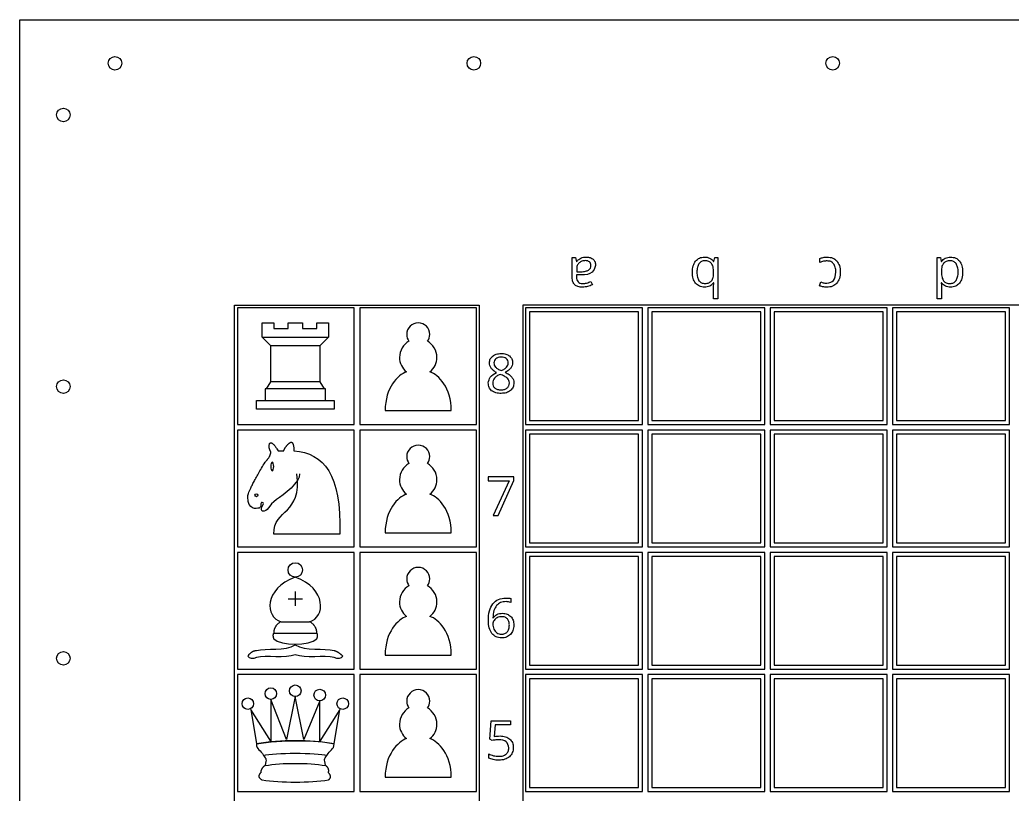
# Model space of a CAD drawing. Header units: millimetres. Extents: x 0 to 730, y -10 to 560.
# Drawn here: x 0 to 365, y 275 to 560 of the extents above; entities that cross this region are included whole.
import ezdxf

# ---------------------------------------------------------------- set-up
doc = ezdxf.new("R2010")
doc.units = ezdxf.units.MM
doc.layers.get('0').update_dxf_attribs({"linetype": 'CONTINUOUS'})

msp = doc.modelspace()

# ---------------------------------------------------------------- linework, layer by layer
for p, q in [((203.2, 472.48), (204.4, 472.48)), ((203.2, 465.18), (203.2, 472.48)), ((204.4, 472.48), (204.72, 470.97)), ((204.72, 470.97), (204.8, 470.97)), ((255.17, 471.11), (255.29, 471.11)), ((255.29, 471.11), (255.63, 472.48)), ((255.63, 472.48), (256.79, 472.48)), ((256.79, 472.48), (256.79, 457.29)), ((294.23, 470.69), (294.23, 472.12)), ((337.39, 457.29), (337.39, 472.48)), ((337.39, 472.48), (338.7, 472.48)), ((338.7, 472.48), (338.92, 471.05)), ((338.92, 471.05), (339.01, 471.05)), ((204.82, 468.19), (204.82, 467.22)), ((204.82, 467.22), (206.44, 467.29)), ((339.01, 467.5), (339.01, 467.16)), ((206.6, 466.15), (204.78, 466.09)), ((204.78, 466.09), (204.78, 465.42)), ((210.07, 463.75), (210.58, 462.51)), ((255.25, 463.21), (255.17, 463.21)), ((255.17, 457.29), (255.17, 460.98)), ((294.08, 462.14), (294.57, 463.52)), ((338.9, 463.17), (338.97, 462.4)), ((339.03, 463.17), (338.9, 463.17)), ((338.97, 462.4), (339.01, 461.64)), ((339.01, 461.64), (339.01, 457.29)), ((256.79, 457.29), (255.17, 457.29)), ((339.01, 457.29), (337.39, 457.29)), ((89.14, 448.47), (93.37, 448.47)), ((89.14, 443.18), (89.14, 448.47)), ((93.37, 448.47), (93.37, 446.36)), ((93.37, 446.36), (98.67, 446.36)), ((98.67, 446.36), (98.67, 448.47)), ((98.67, 448.47), (103.96, 448.47)), ((103.96, 448.47), (103.96, 446.36)), ((103.96, 446.36), (109.25, 446.36)), ((109.25, 446.36), (109.25, 448.47)), ((109.25, 448.47), (113.48, 448.47)), ((113.48, 448.47), (113.48, 443.18)), ((92.32, 440.01), (89.14, 443.18)), ((89.14, 443.18), (113.48, 443.18)), ((113.48, 443.18), (110.31, 440.01)), ((92.32, 426.78), (92.32, 440.01)), ((110.31, 440.01), (92.32, 440.01)), ((110.31, 440.01), (110.31, 426.78)), ((90.73, 424.13), (92.32, 426.78)), ((111.9, 424.13), (90.73, 424.13)), ((110.31, 426.78), (92.32, 426.78)), ((110.31, 426.78), (111.9, 424.13)), ((134.36, 416.2), (158.7, 416.2)), ((94.96, 401.42), (97.08, 401.42)), ((117.72, 370.72), (93.37, 370.72)), ((134.36, 371.2), (158.7, 371.2)), ((98.67, 346.95), (103.96, 346.95)), ((101.31, 349.6), (101.31, 344.3)), ((180.56, 347), (180.56, 345.59)), ((174, 339.92), (174.12, 339.92)), ((96.02, 338.48), (106.6, 338.48)), ((93.37, 334.25), (109.25, 334.25)), ((134.36, 326.2), (158.7, 326.2)), ((101.31, 310.95), (98.14, 295.07)), ((104.49, 295.07), (101.31, 310.95)), ((98.14, 295.07), (92.32, 309.89)), ((92.32, 309.89), (92.32, 294.54)), ((110.31, 309.36), (104.49, 295.07)), ((110.31, 294.54), (110.31, 309.36)), ((84.91, 306.18), (87.02, 293.48)), ((92.32, 294.54), (84.91, 306.18)), ((117.72, 306.18), (110.31, 294.54)), ((115.6, 293.48), (117.72, 306.18)), ((172.85, 295.3), (173.4, 301.98)), ((173.4, 301.98), (180.5, 301.98)), ((174.78, 300.5), (174.42, 296.2)), ((180.5, 300.5), (174.78, 300.5)), ((180.5, 301.98), (180.5, 300.5)), ((173.69, 294.77), (172.85, 295.3)), ((172.52, 288.29), (172.52, 289.86)), ((134.36, 281.2), (158.7, 281.2))]:
    msp.add_line(p, q)
for points in [[(730, -10), (0, -10), (0, 560), (730, 560)], [(169, 455), (169, 95), (79, 95), (79, 455)], [(123, 411), (123, 454), (80, 454), (80, 411)], [(125, 454), (125, 411), (168, 411), (168, 454)], [(545, 95), (545, 455), (185, 455), (185, 95)], [(229, 454), (186, 454), (186, 411), (229, 411)], [(274, 454), (231, 454), (231, 411), (274, 411)], [(319, 454), (276, 454), (276, 411), (319, 411)], [(364, 454), (321, 454), (321, 411), (364, 411)], [(187.5, 412.5), (227.5, 412.5), (227.5, 452.5), (187.5, 452.5)], [(272.5, 412.5), (272.5, 452.5), (232.5, 452.5), (232.5, 412.5)], [(277.5, 412.5), (317.5, 412.5), (317.5, 452.5), (277.5, 452.5)], [(362.5, 452.5), (322.5, 452.5), (322.5, 412.5), (362.5, 412.5)], [(90.2, 419.9), (112.42, 419.9), (112.42, 424.13), (90.2, 424.13)], [(87.02, 419.9), (115.6, 419.9), (115.6, 416.73), (87.02, 416.73)], [(80, 366), (123, 366), (123, 409), (80, 409)], [(125, 366), (168, 366), (168, 409), (125, 409)], [(186, 366), (229, 366), (229, 409), (186, 409)], [(274, 366), (274, 409), (231, 409), (231, 366)], [(319, 409), (276, 409), (276, 366), (319, 366)], [(321, 366), (364, 366), (364, 409), (321, 409)], [(187.5, 367.5), (227.5, 367.5), (227.5, 407.5), (187.5, 407.5)], [(232.5, 407.5), (232.5, 367.5), (272.5, 367.5), (272.5, 407.5)], [(317.5, 407.5), (277.5, 407.5), (277.5, 367.5), (317.5, 367.5)], [(322.5, 367.5), (362.5, 367.5), (362.5, 407.5), (322.5, 407.5)], [(172.26, 391.79), (172.26, 390.3), (180.04, 390.3), (174.12, 377.51), (175.92, 377.51), (181.76, 390.5), (181.76, 391.79)], [(123, 364), (80, 364), (80, 321), (123, 321)], [(125, 321), (168, 321), (168, 364), (125, 364)], [(229, 364), (186, 364), (186, 321), (229, 321)], [(227.5, 362.5), (187.5, 362.5), (187.5, 322.5), (227.5, 322.5)], [(231, 321), (274, 321), (274, 364), (231, 364)], [(272.5, 322.5), (272.5, 362.5), (232.5, 362.5), (232.5, 322.5)], [(319, 321), (319, 364), (276, 364), (276, 321)], [(317.5, 362.5), (277.5, 362.5), (277.5, 322.5), (317.5, 322.5)], [(364, 364), (321, 364), (321, 321), (364, 321)], [(362.5, 362.5), (322.5, 362.5), (322.5, 322.5), (362.5, 322.5)], [(123, 276), (123, 319), (80, 319), (80, 276)], [(125, 276), (168, 276), (168, 319), (125, 319)], [(229, 319), (186, 319), (186, 276), (229, 276)], [(231, 319), (231, 276), (274, 276), (274, 319)], [(319, 319), (276, 319), (276, 276), (319, 276)], [(364, 276), (364, 319), (321, 319), (321, 276)], [(187.5, 277.5), (227.5, 277.5), (227.5, 317.5), (187.5, 317.5)], [(232.5, 277.5), (272.5, 277.5), (272.5, 317.5), (232.5, 317.5)], [(317.5, 277.5), (317.5, 317.5), (277.5, 317.5), (277.5, 277.5)], [(362.5, 277.5), (362.5, 317.5), (322.5, 317.5), (322.5, 277.5)]]:
    msp.add_lwpolyline(points, close=True)
for centre in [(35, 544), (167, 544), (299, 544), (16, 525), (16, 425), (16, 325)]:
    msp.add_circle(centre, 2.5)
at = {"extrusion": (0, 0, -1)}
for centre, radius, start, end in [((-87.02, 385.01), 0.529, 0, 180), ((-87.02, 385.01), 0.529, -180, 0), ((-101.31, 357.53), 2.65, 0, 180), ((-101.31, 357.53), 2.65, -180, 0), ((-92.32, 312), 2.12, 0, 180), ((-101.31, 313.06), 2.12, 0, 180), ((-83.85, 308.3), 2.12, 0, 180), ((-92.32, 312), 2.12, -180, 0), ((-101.31, 313.06), 2.12, -180, 0), ((-110.31, 311.48), 2.12, 0, 180), ((-110.31, 311.48), 2.12, -180, 0), ((-118.77, 308.3), 2.12, 0, 180), ((-83.85, 308.3), 2.12, -180, 0), ((-118.77, 308.3), 2.12, -180, 0)]:
    msp.add_arc(centre, radius, start, end, dxfattribs=at)
msp.add_ellipse((92.85, 395.6), major_axis=(0, 1.59), ratio=0.333333, start_param=-1.570796, end_param=4.712389)
msp.add_ellipse((92.85, 395.6), major_axis=(0, 1.59), ratio=0.333333, start_param=-1.570796, end_param=4.712389)
for points, knots in [([(204.8, 470.97), (205.05, 471.27), (205.5, 471.81), (206.12, 472.17), (206.39, 472.32)], [0, 0, 0, 0, 0.1159348, 0.2108343, 0.2108343, 0.2108343, 0.2108343]), ([(208.05, 471.36), (207.59, 471.34), (206.71, 471.29), (206.01, 470.77), (205.68, 470.53)], [0, 0, 0, 0, 0.1364879, 0.2565441, 0.2565441, 0.2565441, 0.2565441]), ([(206.39, 472.32), (206.69, 472.43), (207.33, 472.65), (208.01, 472.67), (208.38, 472.68)], [0, 0, 0, 0, 0.0932075, 0.2026253, 0.2026253, 0.2026253, 0.2026253]), ([(209.54, 470.9), (209.33, 471.03), (208.88, 471.33), (208.35, 471.35), (208.05, 471.36)], [0, 0, 0, 0, 0.0725053, 0.1582054, 0.1582054, 0.1582054, 0.1582054]), ([(208.38, 472.68), (208.87, 472.66), (209.78, 472.61), (210.53, 472.1), (210.88, 471.86)], [0, 0, 0, 0, 0.1441066, 0.2683635, 0.2683635, 0.2683635, 0.2683635]), ([(210.07, 469.56), (210.06, 469.83), (210.03, 470.34), (209.69, 470.72), (209.54, 470.9)], [0, 0, 0, 0, 0.0788942, 0.1481678, 0.1481678, 0.1481678, 0.1481678]), ([(210.88, 471.86), (211.15, 471.55), (211.71, 470.88), (211.76, 470), (211.79, 469.54)], [0, 0, 0, 0, 0.1202025, 0.2557443, 0.2557443, 0.2557443, 0.2557443]), ([(247.39, 467.12), (247.41, 467.93), (247.47, 469.39), (248.22, 470.65), (248.56, 471.22)], [0, 0, 0, 0, 0.2360769, 0.4322686, 0.4322686, 0.4322686, 0.4322686]), ([(248.56, 471.22), (249, 471.65), (249.9, 472.52), (251.16, 472.63), (251.81, 472.68)], [0, 0, 0, 0, 0.177644, 0.3665446, 0.3665446, 0.3665446, 0.3665446]), ([(252, 471.32), (251.54, 471.28), (250.66, 471.21), (250.06, 470.55), (249.78, 470.23)], [0, 0, 0, 0, 0.1331827, 0.2564131, 0.2564131, 0.2564131, 0.2564131]), ([(251.81, 472.68), (252.15, 472.67), (252.8, 472.64), (253.42, 472.41), (253.72, 472.29)], [0, 0, 0, 0, 0.1004396, 0.1958728, 0.1958728, 0.1958728, 0.1958728]), ([(254.42, 470.35), (254.11, 470.63), (253.43, 471.25), (252.51, 471.3), (252, 471.32)], [0, 0, 0, 0, 0.1220467, 0.2674015, 0.2674015, 0.2674015, 0.2674015]), ([(253.72, 472.29), (254, 472.15), (254.56, 471.85), (254.96, 471.36), (255.17, 471.11)], [0, 0, 0, 0, 0.0933341, 0.189018, 0.189018, 0.189018, 0.189018]), ([(294.23, 472.12), (294.63, 472.29), (295.5, 472.64), (296.43, 472.66), (296.94, 472.68)], [0, 0, 0, 0, 0.1283191, 0.2781367, 0.2781367, 0.2781367, 0.2781367]), ([(296.98, 471.26), (296.52, 471.24), (295.58, 471.18), (294.69, 470.86), (294.23, 470.69)], [0, 0, 0, 0, 0.1362615, 0.2817435, 0.2817435, 0.2817435, 0.2817435]), ([(296.94, 472.68), (297.65, 472.63), (299.01, 472.55), (300.04, 471.67), (300.53, 471.25)], [0, 0, 0, 0, 0.2090155, 0.3958529, 0.3958529, 0.3958529, 0.3958529]), ([(299.33, 470.21), (299.02, 470.52), (298.38, 471.16), (297.46, 471.23), (296.98, 471.26)], [0, 0, 0, 0, 0.126529, 0.2661267, 0.2661267, 0.2661267, 0.2661267]), ([(300.53, 471.25), (300.89, 470.69), (301.7, 469.47), (301.76, 468), (301.79, 467.2)], [0, 0, 0, 0, 0.1970577, 0.4312572, 0.4312572, 0.4312572, 0.4312572]), ([(339.01, 471.05), (339.44, 471.52), (340.34, 472.51), (341.68, 472.62), (342.37, 472.68)], [0, 0, 0, 0, 0.186178, 0.3864812, 0.3864812, 0.3864812, 0.3864812]), ([(342.17, 471.32), (341.67, 471.3), (340.76, 471.27), (340.07, 470.68), (339.76, 470.42)], [0, 0, 0, 0, 0.1451807, 0.2640646, 0.2640646, 0.2640646, 0.2640646]), ([(344.38, 470.28), (344.09, 470.58), (343.49, 471.21), (342.62, 471.29), (342.17, 471.32)], [0, 0, 0, 0, 0.1215576, 0.2523253, 0.2523253, 0.2523253, 0.2523253]), ([(342.37, 472.68), (343.02, 472.63), (344.28, 472.53), (345.19, 471.66), (345.63, 471.24)], [0, 0, 0, 0, 0.189439, 0.3656854, 0.3656854, 0.3656854, 0.3656854]), ([(345.63, 471.24), (345.97, 470.68), (346.71, 469.43), (346.76, 467.96), (346.79, 467.16)], [0, 0, 0, 0, 0.1944858, 0.4306575, 0.4306575, 0.4306575, 0.4306575]), ([(205.68, 470.53), (205.43, 470.21), (204.89, 469.52), (204.84, 468.65), (204.82, 468.19)], [0, 0, 0, 0, 0.1191805, 0.2543728, 0.2543728, 0.2543728, 0.2543728]), ([(206.44, 467.29), (207, 467.31), (207.96, 467.35), (208.85, 467.73), (209.22, 467.89)], [0, 0, 0, 0, 0.167108, 0.2868689, 0.2868689, 0.2868689, 0.2868689]), ([(211.79, 469.54), (211.45, 468.59), (210.63, 466.28), (208.09, 466.2), (206.6, 466.15)], [0, 0, 0, 0, 0.2784512, 0.678739, 0.678739, 0.678739, 0.678739]), ([(209.22, 467.89), (209.47, 468.1), (209.98, 468.54), (210.04, 469.21), (210.07, 469.56)], [0, 0, 0, 0, 0.0935924, 0.1938847, 0.1938847, 0.1938847, 0.1938847]), ([(249.78, 470.23), (249.57, 469.8), (249.08, 468.82), (249.06, 467.72), (249.05, 467.1)], [0, 0, 0, 0, 0.1436114, 0.3248367, 0.3248367, 0.3248367, 0.3248367]), ([(255.17, 467.12), (255.16, 467.78), (255.15, 468.92), (254.63, 469.93), (254.42, 470.35)], [0, 0, 0, 0, 0.1943926, 0.3354313, 0.3354313, 0.3354313, 0.3354313]), ([(300.13, 467.18), (300.11, 467.78), (300.08, 468.85), (299.57, 469.79), (299.33, 470.21)], [0, 0, 0, 0, 0.1754483, 0.3170617, 0.3170617, 0.3170617, 0.3170617]), ([(301.79, 467.2), (301.76, 466.38), (301.7, 464.88), (300.88, 463.62), (300.51, 463.05)], [0, 0, 0, 0, 0.2401923, 0.4417016, 0.4417016, 0.4417016, 0.4417016]), ([(339.76, 470.42), (339.54, 470.03), (339.03, 469.14), (339.02, 468.1), (339.01, 467.5)], [0, 0, 0, 0, 0.1307041, 0.3051719, 0.3051719, 0.3051719, 0.3051719]), ([(345.13, 467.18), (345.12, 467.79), (345.09, 468.89), (344.6, 469.85), (344.38, 470.28)], [0, 0, 0, 0, 0.1809142, 0.3223252, 0.3223252, 0.3223252, 0.3223252]), ([(204.12, 462.46), (203.85, 462.81), (203.25, 463.61), (203.21, 464.62), (203.2, 465.18)], [0, 0, 0, 0, 0.1304288, 0.2939265, 0.2939265, 0.2939265, 0.2939265]), ([(204.78, 465.42), (204.79, 465.03), (204.8, 464.36), (205.16, 463.78), (205.32, 463.53)], [0, 0, 0, 0, 0.1116601, 0.19912, 0.19912, 0.19912, 0.19912]), ([(207.05, 462.92), (207.53, 462.97), (208.58, 463.07), (209.55, 463.51), (210.07, 463.75)], [0, 0, 0, 0, 0.143821, 0.3153793, 0.3153793, 0.3153793, 0.3153793]), ([(248.55, 463.05), (248.21, 463.61), (247.46, 464.86), (247.41, 466.32), (247.39, 467.12)], [0, 0, 0, 0, 0.1945565, 0.4301189, 0.4301189, 0.4301189, 0.4301189]), ([(249.05, 467.1), (249.06, 466.48), (249.08, 465.39), (249.57, 464.41), (249.78, 463.99)], [0, 0, 0, 0, 0.1832899, 0.323637, 0.323637, 0.323637, 0.323637]), ([(249.78, 463.99), (250.07, 463.69), (250.69, 463.06), (251.57, 463), (252.04, 462.96)], [0, 0, 0, 0, 0.1208802, 0.2566235, 0.2566235, 0.2566235, 0.2566235]), ([(252.04, 462.96), (252.54, 462.99), (253.46, 463.03), (254.13, 463.64), (254.44, 463.92)], [0, 0, 0, 0, 0.1447923, 0.2647897, 0.2647897, 0.2647897, 0.2647897]), ([(254.44, 463.92), (254.65, 464.33), (255.16, 465.34), (255.16, 466.47), (255.17, 467.12)], [0, 0, 0, 0, 0.1391124, 0.3329723, 0.3329723, 0.3329723, 0.3329723]), ([(296.87, 463.02), (297.82, 463.25), (299.92, 463.77), (300.05, 465.97), (300.13, 467.18)], [0, 0, 0, 0, 0.2658197, 0.5883109, 0.5883109, 0.5883109, 0.5883109]), ([(339.01, 467.16), (339.01, 466.5), (339.02, 465.35), (339.55, 464.34), (339.76, 463.92)], [0, 0, 0, 0, 0.1958653, 0.3375348, 0.3375348, 0.3375348, 0.3375348]), ([(339.76, 463.92), (340.08, 463.63), (340.76, 463.01), (341.68, 462.97), (342.19, 462.94)], [0, 0, 0, 0, 0.1224663, 0.2681634, 0.2681634, 0.2681634, 0.2681634]), ([(342.19, 462.94), (342.63, 462.99), (343.51, 463.07), (344.09, 463.73), (344.37, 464.05)], [0, 0, 0, 0, 0.1290664, 0.2534737, 0.2534737, 0.2534737, 0.2534737]), ([(344.37, 464.05), (344.59, 464.49), (345.09, 465.47), (345.11, 466.57), (345.13, 467.18)], [0, 0, 0, 0, 0.1452559, 0.3255758, 0.3255758, 0.3255758, 0.3255758]), ([(346.79, 467.16), (346.76, 466.36), (346.71, 464.89), (345.96, 463.62), (345.62, 463.05)], [0, 0, 0, 0, 0.2369135, 0.4335286, 0.4335286, 0.4335286, 0.4335286]), ([(206.95, 461.61), (206.38, 461.62), (205.35, 461.65), (204.5, 462.21), (204.12, 462.46)], [0, 0, 0, 0, 0.1678021, 0.3009773, 0.3009773, 0.3009773, 0.3009773]), ([(205.32, 463.53), (205.54, 463.36), (206.05, 462.96), (206.69, 462.94), (207.05, 462.92)], [0, 0, 0, 0, 0.0837992, 0.187638, 0.187638, 0.187638, 0.187638]), ([(208.84, 461.85), (208.53, 461.78), (207.91, 461.64), (207.27, 461.62), (206.95, 461.61)], [0, 0, 0, 0, 0.0960696, 0.1908651, 0.1908651, 0.1908651, 0.1908651]), ([(210.58, 462.51), (210.3, 462.38), (209.74, 462.1), (209.15, 461.93), (208.84, 461.85)], [0, 0, 0, 0, 0.0910863, 0.1859624, 0.1859624, 0.1859624, 0.1859624]), ([(251.81, 461.61), (251.16, 461.66), (249.9, 461.75), (248.99, 462.63), (248.55, 463.05)], [0, 0, 0, 0, 0.1899959, 0.3665491, 0.3665491, 0.3665491, 0.3665491]), ([(255.17, 463.21), (254.73, 462.74), (253.83, 461.77), (252.5, 461.66), (251.81, 461.61)], [0, 0, 0, 0, 0.184942, 0.3843162, 0.3843162, 0.3843162, 0.3843162]), ([(255.17, 460.98), (255.17, 461.37), (255.18, 462.12), (255.22, 462.86), (255.25, 463.21)], [0, 0, 0, 0, 0.117692, 0.2228358, 0.2228358, 0.2228358, 0.2228358]), ([(295.29, 461.75), (295.05, 461.8), (294.64, 461.9), (294.25, 462.07), (294.08, 462.14)], [0, 0, 0, 0, 0.0711786, 0.1274857, 0.1274857, 0.1274857, 0.1274857]), ([(294.57, 463.52), (294.76, 463.45), (295.14, 463.31), (295.54, 463.21), (295.75, 463.16)], [0, 0, 0, 0, 0.0594923, 0.1225876, 0.1225876, 0.1225876, 0.1225876]), ([(296.83, 461.59), (296.57, 461.59), (296.05, 461.61), (295.54, 461.7), (295.29, 461.75)], [0, 0, 0, 0, 0.07726, 0.1554067, 0.1554067, 0.1554067, 0.1554067]), ([(295.75, 463.16), (295.94, 463.12), (296.31, 463.05), (296.69, 463.03), (296.87, 463.02)], [0, 0, 0, 0, 0.0607499, 0.1133594, 0.1133594, 0.1133594, 0.1133594]), ([(300.51, 463.05), (300.01, 462.62), (298.96, 461.72), (297.57, 461.63), (296.83, 461.59)], [0, 0, 0, 0, 0.190908, 0.4056022, 0.4056022, 0.4056022, 0.4056022]), ([(342.37, 461.59), (341.69, 461.64), (340.38, 461.75), (339.47, 462.71), (339.03, 463.17)], [0, 0, 0, 0, 0.1967089, 0.3816229, 0.3816229, 0.3816229, 0.3816229]), ([(345.62, 463.05), (345.18, 462.62), (344.28, 461.74), (343.02, 461.64), (342.37, 461.59)], [0, 0, 0, 0, 0.1776931, 0.3666734, 0.3666734, 0.3666734, 0.3666734]), ([(172.76, 433.79), (172.81, 434.28), (172.9, 435.24), (173.58, 435.93), (173.92, 436.26)], [0, 0, 0, 0, 0.1424783, 0.2809093, 0.2809093, 0.2809093, 0.2809093]), ([(173.92, 436.26), (174.35, 436.53), (175.3, 437.11), (176.41, 437.16), (177.01, 437.19)], [0, 0, 0, 0, 0.1516479, 0.327146, 0.327146, 0.327146, 0.327146]), ([(175.08, 435.28), (174.87, 435.07), (174.46, 434.63), (174.41, 434.03), (174.38, 433.72)], [0, 0, 0, 0, 0.0858318, 0.1754092, 0.1754092, 0.1754092, 0.1754092]), ([(176.99, 435.87), (176.61, 435.85), (175.92, 435.83), (175.34, 435.45), (175.08, 435.28)], [0, 0, 0, 0, 0.1096654, 0.2030205, 0.2030205, 0.2030205, 0.2030205]), ([(178.93, 435.29), (178.66, 435.46), (178.06, 435.83), (177.36, 435.85), (176.99, 435.87)], [0, 0, 0, 0, 0.0945889, 0.2060532, 0.2060532, 0.2060532, 0.2060532]), ([(177.01, 437.19), (177.61, 437.16), (178.72, 437.12), (179.67, 436.54), (180.11, 436.28)], [0, 0, 0, 0, 0.1771129, 0.3283119, 0.3283119, 0.3283119, 0.3283119]), ([(179.64, 433.72), (179.61, 434.03), (179.56, 434.64), (179.14, 435.07), (178.93, 435.29)], [0, 0, 0, 0, 0.0902473, 0.1766515, 0.1766515, 0.1766515, 0.1766515]), ([(180.11, 436.28), (180.45, 435.94), (181.13, 435.25), (181.22, 434.27), (181.26, 433.77)], [0, 0, 0, 0, 0.138173, 0.2838432, 0.2838432, 0.2838432, 0.2838432]), ([(173.35, 431.81), (173.18, 432.12), (172.83, 432.73), (172.79, 433.43), (172.76, 433.79)], [0, 0, 0, 0, 0.1036333, 0.208807, 0.208807, 0.208807, 0.208807]), ([(175.31, 430.17), (174.9, 430.41), (174.15, 430.85), (173.6, 431.51), (173.35, 431.81)], [0, 0, 0, 0, 0.1412931, 0.2572284, 0.2572284, 0.2572284, 0.2572284]), ([(174.38, 433.72), (174.41, 433.43), (174.45, 432.86), (174.79, 432.4), (174.96, 432.18)], [0, 0, 0, 0, 0.0847249, 0.1676296, 0.1676296, 0.1676296, 0.1676296]), ([(174.96, 432.18), (175.22, 431.95), (175.86, 431.4), (176.63, 431.08), (177.08, 430.89)], [0, 0, 0, 0, 0.1042033, 0.2498554, 0.2498554, 0.2498554, 0.2498554]), ([(177.08, 430.89), (177.5, 431.07), (178.22, 431.38), (178.8, 431.92), (179.06, 432.15)], [0, 0, 0, 0, 0.1336653, 0.2355834, 0.2355834, 0.2355834, 0.2355834]), ([(180.6, 431.85), (180.33, 431.55), (179.72, 430.9), (178.93, 430.49), (178.5, 430.26)], [0, 0, 0, 0, 0.1191652, 0.2648794, 0.2648794, 0.2648794, 0.2648794]), ([(179.06, 432.15), (179.23, 432.38), (179.57, 432.85), (179.61, 433.43), (179.64, 433.72)], [0, 0, 0, 0, 0.0849757, 0.1704432, 0.1704432, 0.1704432, 0.1704432]), ([(181.26, 433.77), (181.23, 433.42), (181.17, 432.73), (180.79, 432.14), (180.6, 431.85)], [0, 0, 0, 0, 0.1021648, 0.206186, 0.206186, 0.206186, 0.206186]), ([(172.3, 426.35), (172.47, 427.14), (172.84, 428.88), (174.43, 429.71), (175.31, 430.17)], [0, 0, 0, 0, 0.2306072, 0.5092983, 0.5092983, 0.5092983, 0.5092983]), ([(174.58, 428.12), (174.39, 427.85), (174, 427.31), (173.95, 426.65), (173.92, 426.31)], [0, 0, 0, 0, 0.0964954, 0.1958693, 0.1958693, 0.1958693, 0.1958693]), ([(176.68, 429.5), (176.25, 429.31), (175.47, 428.96), (174.85, 428.38), (174.58, 428.12)], [0, 0, 0, 0, 0.1415173, 0.2534059, 0.2534059, 0.2534059, 0.2534059]), ([(179.34, 428.07), (179, 428.33), (178.19, 428.94), (177.24, 429.3), (176.68, 429.5)], [0, 0, 0, 0, 0.1271179, 0.3027347, 0.3027347, 0.3027347, 0.3027347]), ([(178.5, 430.26), (179.02, 430.01), (179.94, 429.56), (180.66, 428.84), (180.98, 428.52)], [0, 0, 0, 0, 0.1720072, 0.30523, 0.30523, 0.30523, 0.30523]), ([(180.1, 426.39), (180.06, 426.7), (179.99, 427.34), (179.56, 427.82), (179.34, 428.07)], [0, 0, 0, 0, 0.0914752, 0.188897, 0.188897, 0.188897, 0.188897]), ([(180.98, 428.52), (181.2, 428.2), (181.63, 427.56), (181.69, 426.79), (181.72, 426.41)], [0, 0, 0, 0, 0.1129364, 0.2273424, 0.2273424, 0.2273424, 0.2273424]), ([(173.54, 423.51), (173.18, 423.89), (172.43, 424.69), (172.35, 425.78), (172.3, 426.35)], [0, 0, 0, 0, 0.1523238, 0.3179431, 0.3179431, 0.3179431, 0.3179431]), ([(177.06, 422.51), (176.37, 422.53), (175.11, 422.57), (174.02, 423.22), (173.54, 423.51)], [0, 0, 0, 0, 0.2043067, 0.3719282, 0.3719282, 0.3719282, 0.3719282]), ([(173.92, 426.31), (173.95, 425.94), (174.01, 425.24), (174.5, 424.73), (174.74, 424.48)], [0, 0, 0, 0, 0.1062163, 0.2055644, 0.2055644, 0.2055644, 0.2055644]), ([(174.74, 424.48), (175.06, 424.29), (175.76, 423.87), (176.58, 423.84), (177.02, 423.83)], [0, 0, 0, 0, 0.1094816, 0.241278, 0.241278, 0.241278, 0.241278]), ([(177.02, 423.83), (177.47, 423.85), (178.28, 423.88), (178.97, 424.31), (179.29, 424.51)], [0, 0, 0, 0, 0.1303159, 0.2400436, 0.2400436, 0.2400436, 0.2400436]), ([(180.47, 423.57), (180, 423.26), (178.96, 422.59), (177.73, 422.54), (177.06, 422.51)], [0, 0, 0, 0, 0.167494, 0.3627841, 0.3627841, 0.3627841, 0.3627841]), ([(179.29, 424.51), (179.52, 424.77), (180.01, 425.3), (180.07, 426.02), (180.1, 426.39)], [0, 0, 0, 0, 0.10126, 0.2096109, 0.2096109, 0.2096109, 0.2096109]), ([(181.72, 426.41), (181.67, 425.85), (181.58, 424.76), (180.84, 423.96), (180.47, 423.57)], [0, 0, 0, 0, 0.1627894, 0.3178999, 0.3178999, 0.3178999, 0.3178999]), ([(173.98, 345.1), (174.62, 345.71), (175.96, 347), (177.83, 347.12), (178.82, 347.19)], [0, 0, 0, 0, 0.2561058, 0.5420303, 0.5420303, 0.5420303, 0.5420303]), ([(178.82, 347.19), (179.15, 347.18), (179.74, 347.18), (180.31, 347.06), (180.56, 347)], [0, 0, 0, 0, 0.0990848, 0.1758195, 0.1758195, 0.1758195, 0.1758195]), ([(172.34, 338.8), (172.37, 340.06), (172.42, 342.3), (173.5, 344.25), (173.98, 345.1)], [0, 0, 0, 0, 0.3702633, 0.6593277, 0.6593277, 0.6593277, 0.6593277]), ([(175.33, 344.43), (174.97, 343.83), (174.15, 342.45), (174.05, 340.83), (174, 339.92)], [0, 0, 0, 0, 0.2070457, 0.4765655, 0.4765655, 0.4765655, 0.4765655]), ([(178.84, 345.87), (178.13, 345.82), (176.79, 345.74), (175.8, 344.85), (175.33, 344.43)], [0, 0, 0, 0, 0.2055505, 0.3887327, 0.3887327, 0.3887327, 0.3887327]), ([(180.56, 345.59), (180.29, 345.67), (179.73, 345.84), (179.14, 345.86), (178.84, 345.87)], [0, 0, 0, 0, 0.0835922, 0.175502, 0.175502, 0.175502, 0.175502]), ([(174.12, 339.92), (174.55, 340.41), (175.45, 341.42), (176.8, 341.53), (177.52, 341.58)], [0, 0, 0, 0, 0.1864292, 0.391844, 0.391844, 0.391844, 0.391844]), ([(175.6, 339.96), (175.37, 339.83), (174.92, 339.57), (174.6, 339.16), (174.44, 338.96)], [0, 0, 0, 0, 0.0786548, 0.1549386, 0.1549386, 0.1549386, 0.1549386]), ([(177.22, 340.32), (176.93, 340.31), (176.37, 340.28), (175.86, 340.07), (175.6, 339.96)], [0, 0, 0, 0, 0.0847144, 0.1662803, 0.1662803, 0.1662803, 0.1662803]), ([(179.34, 339.51), (179.06, 339.75), (178.45, 340.26), (177.65, 340.3), (177.22, 340.32)], [0, 0, 0, 0, 0.1077739, 0.2334517, 0.2334517, 0.2334517, 0.2334517]), ([(177.52, 341.58), (178.12, 341.54), (179.26, 341.47), (180.14, 340.76), (180.56, 340.42)], [0, 0, 0, 0, 0.1752174, 0.3331507, 0.3331507, 0.3331507, 0.3331507]), ([(180.06, 337.28), (180.04, 337.71), (180, 338.52), (179.55, 339.2), (179.34, 339.51)], [0, 0, 0, 0, 0.1280922, 0.2383979, 0.2383979, 0.2383979, 0.2383979]), ([(180.56, 340.42), (180.89, 339.98), (181.58, 339.05), (181.64, 337.89), (181.68, 337.28)], [0, 0, 0, 0, 0.1601403, 0.3403455, 0.3403455, 0.3403455, 0.3403455]), ([(173.64, 334.17), (173.26, 334.82), (172.43, 336.25), (172.37, 337.9), (172.34, 338.8)], [0, 0, 0, 0, 0.2215195, 0.4875997, 0.4875997, 0.4875997, 0.4875997]), ([(174.44, 338.96), (174.31, 338.75), (174.06, 338.34), (174.02, 337.87), (174, 337.64)], [0, 0, 0, 0, 0.0726205, 0.1408283, 0.1408283, 0.1408283, 0.1408283]), ([(174, 337.64), (174.02, 337.31), (174.05, 336.66), (174.28, 336.06), (174.39, 335.76)], [0, 0, 0, 0, 0.0979516, 0.1931789, 0.1931789, 0.1931789, 0.1931789]), ([(179.29, 334.74), (179.51, 335.09), (180.01, 335.86), (180.04, 336.77), (180.06, 337.28)], [0, 0, 0, 0, 0.1215902, 0.2689163, 0.2689163, 0.2689163, 0.2689163]), ([(181.68, 337.28), (181.64, 336.59), (181.57, 335.3), (180.81, 334.27), (180.46, 333.78)], [0, 0, 0, 0, 0.2008051, 0.3773684, 0.3773684, 0.3773684, 0.3773684]), ([(177.16, 332.51), (176.46, 332.58), (175.08, 332.7), (174.12, 333.69), (173.64, 334.17)], [0, 0, 0, 0, 0.2030369, 0.4003419, 0.4003419, 0.4003419, 0.4003419]), ([(174.39, 335.76), (174.53, 335.48), (174.81, 334.95), (175.27, 334.56), (175.5, 334.38)], [0, 0, 0, 0, 0.0912927, 0.1787242, 0.1787242, 0.1787242, 0.1787242]), ([(175.5, 334.38), (175.75, 334.23), (176.25, 333.93), (176.84, 333.89), (177.14, 333.87)], [0, 0, 0, 0, 0.08576, 0.1734811, 0.1734811, 0.1734811, 0.1734811]), ([(177.14, 333.87), (177.57, 333.9), (178.38, 333.95), (179, 334.49), (179.29, 334.74)], [0, 0, 0, 0, 0.1251038, 0.2383176, 0.2383176, 0.2383176, 0.2383176]), ([(180.46, 333.78), (180, 333.41), (179.04, 332.63), (177.8, 332.55), (177.16, 332.51)], [0, 0, 0, 0, 0.1723701, 0.3615378, 0.3615378, 0.3615378, 0.3615378]), ([(174.42, 296.2), (174.79, 296.26), (175.53, 296.38), (176.28, 296.4), (176.66, 296.41)], [0, 0, 0, 0, 0.1131572, 0.224904, 0.224904, 0.224904, 0.224904]), ([(176.66, 296.41), (177.35, 296.38), (178.64, 296.32), (179.71, 295.62), (180.21, 295.3)], [0, 0, 0, 0, 0.2035359, 0.37819, 0.37819, 0.37819, 0.37819]), ([(176.18, 295.05), (175.81, 295.03), (174.98, 294.99), (174.16, 294.85), (173.69, 294.77)], [0, 0, 0, 0, 0.1087193, 0.2500842, 0.2500842, 0.2500842, 0.2500842]), ([(179.84, 292.07), (179.64, 292.94), (179.21, 294.83), (177.24, 294.97), (176.18, 295.05)], [0, 0, 0, 0, 0.2414746, 0.5262927, 0.5262927, 0.5262927, 0.5262927]), ([(178.89, 289.73), (179.17, 290.05), (179.76, 290.71), (179.81, 291.6), (179.84, 292.07)], [0, 0, 0, 0, 0.1219093, 0.2588173, 0.2588173, 0.2588173, 0.2588173]), ([(181.5, 292.26), (181.45, 291.57), (181.36, 290.25), (180.5, 289.25), (180.09, 288.77)], [0, 0, 0, 0, 0.2012384, 0.3849662, 0.3849662, 0.3849662, 0.3849662]), ([(180.21, 295.3), (180.59, 294.88), (181.37, 294.02), (181.46, 292.86), (181.5, 292.26)], [0, 0, 0, 0, 0.1634966, 0.339037, 0.339037, 0.339037, 0.339037]), ([(172.52, 289.86), (172.77, 289.72), (173.31, 289.42), (173.9, 289.26), (174.22, 289.17)], [0, 0, 0, 0, 0.0860378, 0.1838739, 0.1838739, 0.1838739, 0.1838739]), ([(174.22, 289.17), (174.55, 289.1), (175.21, 288.96), (175.89, 288.94), (176.22, 288.93)], [0, 0, 0, 0, 0.1025338, 0.2020926, 0.2020926, 0.2020926, 0.2020926]), ([(180.09, 288.77), (179.55, 288.4), (178.38, 287.61), (176.96, 287.55), (176.2, 287.51)], [0, 0, 0, 0, 0.1926992, 0.4162507, 0.4162507, 0.4162507, 0.4162507]), ([(176.22, 288.93), (176.74, 288.95), (177.71, 288.98), (178.52, 289.5), (178.89, 289.73)], [0, 0, 0, 0, 0.15404, 0.2834799, 0.2834799, 0.2834799, 0.2834799]), ([(176.2, 287.51), (175.48, 287.52), (174.2, 287.55), (173.03, 288.07), (172.52, 288.29)], [0, 0, 0, 0, 0.213544, 0.3797617, 0.3797617, 0.3797617, 0.3797617])]:
    msp.add_open_spline(points, degree=3, knots=knots)
for points, degree in [([(146.53, 448.47), (144.19, 448.47), (142.3, 446.58), (142.3, 444.24)], 3), ([(150.77, 444.24), (150.77, 446.58), (148.87, 448.47), (146.53, 448.47)], 3), ([(143.13, 441.72), (141.06, 440.54), (139.65, 438.33), (139.65, 435.77)], 3), ([(142.3, 444.24), (142.3, 443.3), (142.61, 442.43), (143.13, 441.72)], 3), ([(149.94, 441.72), (150.46, 442.43), (150.77, 443.3), (150.77, 444.24)], 3), ([(153.41, 435.77), (153.41, 438.33), (152, 440.54), (149.94, 441.72)], 3), ([(139.65, 435.77), (139.65, 433.63), (140.65, 431.71), (142.2, 430.45)], 3), ([(150.86, 430.45), (152.42, 431.71), (153.41, 433.63), (153.41, 435.77)], 3), ([(142.2, 430.45), (139.03, 429.33), (134.36, 424.58), (134.36, 416.2)], 3), ([(158.7, 416.2), (158.7, 424.58), (154.04, 429.33), (150.86, 430.45)], 3), ([(92.32, 400.89), (91.54, 401.94), (91.79, 403), (91.79, 404.06)], 3), ([(91.79, 404.06), (92.85, 405.12), (94.96, 401.42)], 2), ([(97.08, 401.42), (97.9, 403.52), (99.72, 404.59)], 2), ([(99.72, 404.59), (100.78, 404.59), (100.78, 401.42)], 2), ([(146.53, 403.47), (144.19, 403.47), (142.3, 401.58), (142.3, 399.24)], 3), ([(150.77, 399.24), (150.77, 401.58), (148.87, 403.47), (146.53, 403.47)], 3), ([(90.2, 397.18), (92.2, 399.19), (92.32, 400.89)], 2), ([(100.78, 401.42), (111.9, 400.36), (118.25, 392.95), (117.72, 370.72)], 3), ([(142.3, 399.24), (142.3, 398.3), (142.61, 397.43), (143.13, 396.72)], 3), ([(149.94, 396.72), (150.46, 397.43), (150.77, 398.3), (150.77, 399.24)], 3), ([(83.85, 384.48), (83.85, 386.6), (90.2, 397.18)], 2), ([(143.13, 396.72), (141.06, 395.54), (139.65, 393.33), (139.65, 390.77)], 3), ([(153.41, 390.77), (153.41, 393.33), (152, 395.54), (149.94, 396.72)], 3), ([(93.37, 370.72), (93.37, 380.25), (103.96, 377.6), (101.84, 392.95)], 3), ([(102.9, 392.95), (103.3, 389.87), (97.03, 385.15), (94.43, 383.43)], 3), ([(139.65, 390.77), (139.65, 388.63), (140.65, 386.71), (142.2, 385.45)], 3), ([(150.86, 385.45), (152.42, 386.71), (153.41, 388.63), (153.41, 390.77)], 3), ([(88.08, 380.25), (87.02, 380.25), (83.85, 379.19), (83.85, 384.48)], 3), ([(94.43, 383.43), (91.26, 381.31), (91.45, 378.83), (89.14, 379.19)], 3), ([(142.2, 385.45), (139.03, 384.33), (134.36, 379.58), (134.36, 371.2)], 3), ([(158.7, 371.2), (158.7, 379.58), (154.04, 384.33), (150.86, 385.45)], 3), ([(89.14, 382.37), (88.08, 382.37), (89.34, 381.06), (88.08, 380.25)], 3), ([(89.14, 379.19), (88.04, 380.19), (90.63, 382.41), (89.14, 382.37)], 3), ([(146.53, 358.47), (144.19, 358.47), (142.3, 356.58), (142.3, 354.24)], 3), ([(150.77, 354.24), (150.77, 356.58), (148.87, 358.47), (146.53, 358.47)], 3), ([(101.31, 354.89), (89.67, 350.65), (90.2, 340.07), (96.02, 338.48)], 3), ([(106.6, 338.48), (112.42, 340.07), (112.95, 350.65), (101.31, 354.89)], 3), ([(142.3, 354.24), (142.3, 353.3), (142.61, 352.43), (143.13, 351.72)], 3), ([(149.94, 351.72), (150.46, 352.43), (150.77, 353.3), (150.77, 354.24)], 3), ([(143.13, 351.72), (141.06, 350.54), (139.65, 348.33), (139.65, 345.77)], 3), ([(153.41, 345.77), (153.41, 348.33), (152, 350.54), (149.94, 351.72)], 3), ([(139.65, 345.77), (139.65, 343.63), (140.65, 341.71), (142.2, 340.45)], 3), ([(150.86, 340.45), (152.42, 341.71), (153.41, 343.63), (153.41, 345.77)], 3), ([(142.2, 340.45), (139.03, 339.33), (134.36, 334.58), (134.36, 326.2)], 3), ([(158.7, 326.2), (158.7, 334.58), (154.04, 339.33), (150.86, 340.45)], 3), ([(96.02, 338.48), (93.37, 336.9), (93.37, 334.25)], 2), ([(109.25, 334.25), (109.25, 336.9), (106.6, 338.48)], 2), ([(93.37, 334.25), (92.85, 333.72), (93.37, 332.13)], 2), ([(109.25, 332.13), (109.78, 333.72), (109.25, 334.25)], 2), ([(87.02, 327.9), (90.61, 328.93), (97.72, 327.44), (101.31, 330.02)], 3), ([(93.37, 332.13), (96.02, 329.49), (106.6, 329.49), (109.25, 332.13)], 3), ([(101.31, 330.02), (104.9, 327.44), (112.01, 328.93), (115.6, 327.9)], 3), ([(83.85, 325.78), (85.28, 327.84), (87.02, 327.9)], 2), ([(87.02, 325.25), (85.59, 324.74), (84.57, 324.76), (83.85, 325.78)], 3), ([(101.31, 326.31), (97.72, 324.77), (90.61, 326.28), (87.02, 325.25)], 3), ([(115.6, 325.25), (112.01, 326.28), (104.9, 324.77), (101.31, 326.31)], 3), ([(115.6, 327.9), (117.35, 327.33), (118.77, 325.78)], 2), ([(118.77, 325.78), (118.06, 324.76), (117.03, 324.74), (115.6, 325.25)], 3), ([(146.53, 313.47), (144.19, 313.47), (142.3, 311.58), (142.3, 309.24)], 3), ([(150.77, 309.24), (150.77, 311.58), (148.87, 313.47), (146.53, 313.47)], 3), ([(143.13, 306.72), (141.06, 305.54), (139.65, 303.33), (139.65, 300.77)], 3), ([(142.3, 309.24), (142.3, 308.3), (142.61, 307.43), (143.13, 306.72)], 3), ([(149.94, 306.72), (150.46, 307.43), (150.77, 308.3), (150.77, 309.24)], 3), ([(153.41, 300.77), (153.41, 303.33), (152, 305.54), (149.94, 306.72)], 3), ([(139.65, 300.77), (139.65, 298.63), (140.65, 296.71), (142.2, 295.45)], 3), ([(150.86, 295.45), (152.42, 296.71), (153.41, 298.63), (153.41, 300.77)], 3), ([(87.02, 293.48), (96.02, 295.07), (109.25, 295.07), (115.6, 293.48)], 3), ([(115.6, 293.48), (106.6, 295.07), (96.02, 295.07), (87.02, 293.48)], 3), ([(87.02, 293.48), (87.02, 291.37), (88.61, 291.37), (89.67, 289.25)], 3), ([(112.95, 289.25), (114.01, 291.37), (115.6, 291.37), (115.6, 293.48)], 3), ([(142.2, 295.45), (139.03, 294.33), (134.36, 289.58), (134.36, 281.2)], 3), ([(158.7, 281.2), (158.7, 289.58), (154.04, 294.33), (150.86, 295.45)], 3), ([(89.67, 289.25), (93.37, 290.31), (109.25, 290.31), (112.95, 289.25)], 3), ([(89.67, 289.25), (90.73, 287.66), (90.73, 288.19), (90.2, 285.55)], 3), ([(112.42, 285.55), (111.9, 288.19), (111.9, 287.66), (112.95, 289.25)], 3), ([(90.2, 285.55), (88.61, 284.49), (88.61, 282.9)], 2), ([(90.2, 285.55), (96.55, 286.6), (106.08, 286.6), (112.42, 285.55)], 3), ([(113.48, 282.9), (114.01, 284.49), (112.42, 285.55)], 2), ([(88.61, 282.9), (87.02, 281.31), (89.14, 280.25)], 2), ([(113.48, 280.25), (115.07, 281.31), (113.48, 282.9)], 2), ([(89.14, 280.25), (96.02, 279.2), (106.6, 279.2), (113.48, 280.25)], 3)]:
    msp.add_open_spline(points, degree=degree)

doc.saveas('drawing.dxf')
